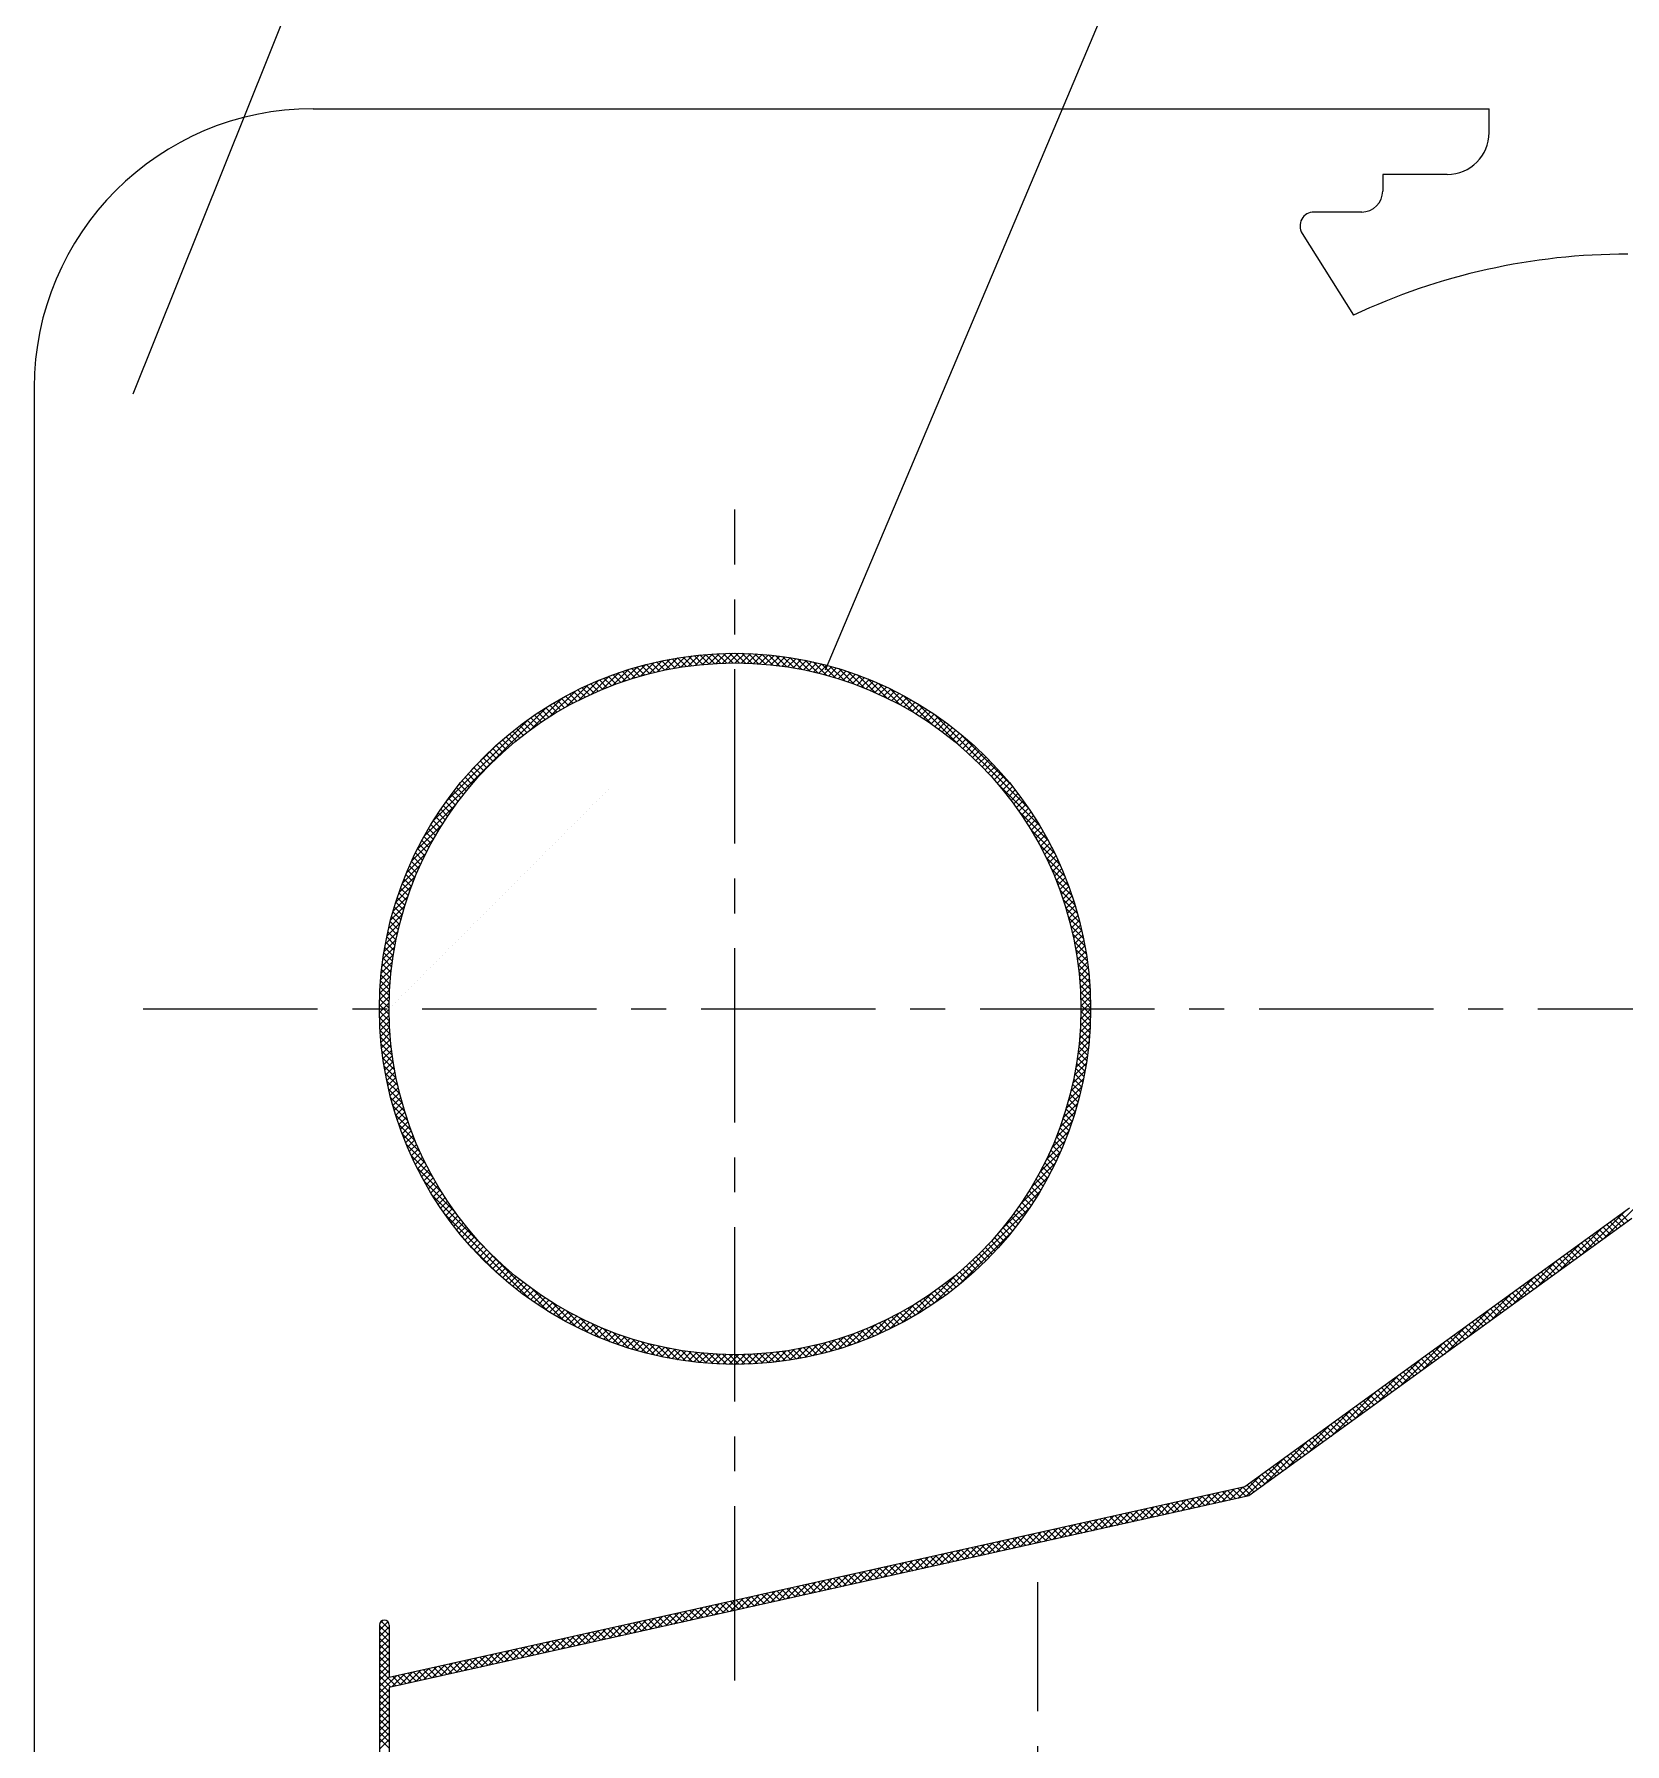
# Model space of a CAD drawing. Header units: millimetres. Extents: x -394 to 6212, y -2458 to 809.
# Drawn here: x 4066.87 to 4089.68, y -1833.62 to -1809.1 of the extents above; entities that cross this region are included whole.
import ezdxf

# ---------------------------------------------------------------- set-up
doc = ezdxf.new("R2010")
doc.units = ezdxf.units.MM
doc.linetypes.add('CENTERX2', pattern=[4, 2.5, -0.5, 0.5, -0.5])
for name, color, linetype, lineweight, true_color in [('1', 1, 'Continuous', 18, 0xff0000), ('2', 2, 'Continuous', 18, 0xffff00), ('3', 3, 'CENTERX2', 18, 0x00ff00)]:
    doc.layers.add(name, color=color, linetype=linetype, lineweight=lineweight, true_color=true_color)
pattern_1 = [(45, (3753.530184, -2359.735766), (-0.0449012806, 0.0449012806), []), (135, (3753.530184, -2359.735766), (-0.0449012806, -0.0449012806), [])]

msp = doc.modelspace()

# ---------------------------------------------------------------- hatches: boundary and pattern name
at = {"layer": '2'}
h = msp.add_hatch(dxfattribs=at)
h.set_pattern_fill('ANSI37', color=256, scale=0.02, style=0)
h.set_pattern_definition(pattern_1)
edge = h.paths.add_edge_path(flags=0)
edge.add_line((4076.92358, -1817.98052), (4076.92358, -1818.11891))
edge.add_arc((4076.92358, -1823.07831), 4.9594, 0, 90, ccw=False)
edge.add_line((4081.88298, -1823.07831), (4082.02137, -1823.07831))
edge.add_arc((4076.92358, -1823.07831), 5.09779, 0, 90)
edge = h.paths.add_edge_path(flags=0)
edge.add_arc((4076.92358, -1823.07831), 5.09779, 90, 180)
edge.add_line((4071.82578, -1823.07831), (4071.96417, -1823.07831))
edge.add_arc((4076.92358, -1823.07831), 4.9594, 90, 180, ccw=False)
edge.add_line((4076.92358, -1818.11891), (4076.92358, -1817.98052))
edge = h.paths.add_edge_path(flags=0)
edge.add_arc((4076.92358, -1823.07831), 5.09779, 0, 90)
edge.add_line((4076.92358, -1817.98052), (4076.92358, -1818.11891))
edge.add_arc((4076.92358, -1823.07831), 4.9594, 0, 90, ccw=False)
edge.add_arc((4076.92358, -1823.07831), 4.9594, 270, 360, ccw=False)
edge.add_line((4076.92358, -1828.03771), (4076.92358, -1828.1761))
edge.add_arc((4076.92358, -1823.07831), 5.09779, 270, 360)
edge = h.paths.add_edge_path(flags=0)
edge.add_arc((4076.92358, -1823.07831), 4.9594, 180, 270, ccw=False)
edge.add_arc((4076.92358, -1823.07831), 4.9594, 90, 180, ccw=False)
edge.add_line((4076.92358, -1818.11891), (4076.92358, -1817.98052))
edge.add_arc((4076.92358, -1823.07831), 5.09779, 90, 180)
edge.add_arc((4076.92358, -1823.07831), 5.09779, 180, 270)
edge.add_line((4076.92358, -1828.1761), (4076.92358, -1828.03771))
h = msp.add_hatch(dxfattribs=at)
h.set_pattern_fill('ANSI37', color=256, scale=0.02, style=0)
h.set_pattern_definition(pattern_1)
edge = h.paths.add_edge_path(flags=0)
edge.add_line((4076.92358, -1818.11891), (4076.92358, -1817.98052))
edge.add_arc((4076.92358, -1823.07831), 5.09779, 90, 180)
edge.add_line((4071.82578, -1823.07831), (4071.96417, -1823.07831))
edge.add_arc((4076.92358, -1823.07831), 4.9594, 90, 180, ccw=False)
edge = h.paths.add_edge_path(flags=0)
edge.add_line((4076.92358, -1817.98052), (4076.92358, -1818.11891))
edge.add_arc((4076.92358, -1823.07831), 4.9594, 0, 90, ccw=False)
edge.add_line((4081.88298, -1823.07831), (4082.02137, -1823.07831))
edge.add_arc((4076.92358, -1823.07831), 5.09779, 0, 90)

# ---------------------------------------------------------------- linework, layer by layer
at = {"layer": '1'}
for p, q in [((4070.8749, -1810.1727), (4087.73678, -1810.1727)), ((4087.73678, -1810.51589), (4087.73678, -1810.1727)), ((4087.13678, -1811.11589), (4086.21066, -1811.11589)), ((4086.21066, -1811.11589), (4086.21066, -1811.35404)), ((4085.91066, -1811.65404), (4085.2251, -1811.65404)), ((4085.05555, -1811.96011), (4085.79001, -1813.13419)), ((4066.8749, -1814.1727), (4066.8749, -1879.42347)), ((4076.92358, -1818.08533), (4076.92358, -1818.08533)), ((4089.74922, -1825.93816), (4084.23462, -1829.93433)), ((4089.7825, -1826.08495), (4084.29264, -1830.06319)), ((4084.23462, -1829.93433), (4071.96417, -1832.66623)), ((4084.29264, -1830.06319), (4071.96417, -1832.80801)), ((4071.82578, -1831.91353), (4071.82578, -1861.7109)), ((4071.96417, -1831.91353), (4071.96417, -1832.66623)), ((4071.96417, -1832.80801), (4071.96417, -1860.78816))]:
    msp.add_line(p, q, dxfattribs=at)
for radius in [5.09779, 4.9594]:
    msp.add_circle((4076.92358, -1823.07831), radius, dxfattribs=at)
for centre, radius, start, end in [((4070.8749, -1814.1727), 4, 90, 180), ((4087.13678, -1810.51589), 0.6, 270, 0), ((4085.91066, -1811.35404), 0.3, 270, 0), ((4085.2251, -1811.85404), 0.2, 90, 212.028677), ((4089.70916, -1821.47064), 9.21174, 89.910349, 115.179253), ((4071.89498, -1831.91353), 0.06919, 0, 180)]:
    msp.add_arc(centre, radius, start, end, dxfattribs=at)
at = {"layer": '2'}
for p, q in [((4068.29355, -1814.26201), (4075.206, -1797.03526)), ((4078.21945, -1818.21849), (4087.08919, -1797.21873)), ((4089.38346, -1826.37411), (4089.98388, -1825.7737)), ((4089.05732, -1826.61045), (4089.67801, -1825.98976)), ((4089.5237, -1826.27249), (4089.42461, -1826.17339)), ((4089.57577, -1826.23475), (4089.47668, -1826.13566)), ((4089.62784, -1826.19702), (4089.52875, -1826.09793)), ((4089.67991, -1826.15929), (4089.58082, -1826.06019)), ((4089.73198, -1826.12156), (4089.63289, -1826.02246)), ((4088.73118, -1826.84679), (4089.35187, -1826.2261)), ((4089.21128, -1826.49888), (4089.11219, -1826.39979)), ((4089.26335, -1826.46115), (4089.16426, -1826.36205)), ((4089.31542, -1826.42342), (4089.21633, -1826.32432)), ((4089.36749, -1826.38568), (4089.2684, -1826.28659)), ((4089.41956, -1826.34795), (4089.32047, -1826.24886)), ((4089.47163, -1826.31022), (4089.37254, -1826.21112)), ((4088.40503, -1827.08313), (4089.02572, -1826.46244)), ((4088.84679, -1826.76301), (4088.7477, -1826.66392)), ((4088.89886, -1826.72528), (4088.79977, -1826.62618)), ((4088.95093, -1826.68755), (4088.85184, -1826.58845)), ((4089.003, -1826.64981), (4088.90391, -1826.55072)), ((4089.05507, -1826.61208), (4088.95598, -1826.51299)), ((4089.10714, -1826.57435), (4089.00805, -1826.47525)), ((4089.15921, -1826.53662), (4089.06012, -1826.43752)), ((4088.07889, -1827.31947), (4088.69958, -1826.69878)), ((4088.53437, -1826.98941), (4088.43528, -1826.89031)), ((4088.58644, -1826.95167), (4088.48735, -1826.85258)), ((4088.63851, -1826.91394), (4088.53942, -1826.81485)), ((4088.69058, -1826.87621), (4088.59149, -1826.77711)), ((4088.74265, -1826.83848), (4088.64356, -1826.73938)), ((4088.79472, -1826.80074), (4088.69563, -1826.70165)), ((4087.75275, -1827.55581), (4088.37344, -1826.93512)), ((4088.16988, -1827.25354), (4088.07079, -1827.15444)), ((4088.22195, -1827.2158), (4088.12286, -1827.11671)), ((4088.27402, -1827.17807), (4088.17493, -1827.07897)), ((4088.32609, -1827.14034), (4088.227, -1827.04124)), ((4088.37816, -1827.1026), (4088.27907, -1827.00351)), ((4088.43023, -1827.06487), (4088.33114, -1826.96578)), ((4088.4823, -1827.02714), (4088.38321, -1826.92804)), ((4087.42661, -1827.79215), (4088.0473, -1827.17146)), ((4087.85746, -1827.47993), (4087.75837, -1827.38084)), ((4087.90953, -1827.4422), (4087.81044, -1827.3431)), ((4087.9616, -1827.40447), (4087.86251, -1827.30537)), ((4088.01367, -1827.36673), (4087.91458, -1827.26764)), ((4088.06574, -1827.329), (4087.96665, -1827.2299)), ((4088.11781, -1827.29127), (4088.01872, -1827.19217)), ((4086.77432, -1828.26483), (4087.39501, -1827.64414)), ((4087.10046, -1828.02849), (4087.72115, -1827.4078)), ((4087.49297, -1827.74406), (4087.39388, -1827.64496)), ((4087.54504, -1827.70633), (4087.44595, -1827.60723)), ((4087.59711, -1827.66859), (4087.49802, -1827.5695)), ((4087.64918, -1827.63086), (4087.55009, -1827.53177)), ((4087.70125, -1827.59313), (4087.60216, -1827.49403)), ((4087.75332, -1827.5554), (4087.65423, -1827.4563)), ((4087.80539, -1827.51766), (4087.7063, -1827.41857)), ((4086.44818, -1828.50117), (4087.06887, -1827.88048)), ((4087.18056, -1827.97045), (4087.08146, -1827.87136)), ((4087.23263, -1827.93272), (4087.13353, -1827.83363)), ((4087.2847, -1827.89499), (4087.1856, -1827.79589)), ((4087.33677, -1827.85726), (4087.23767, -1827.75816)), ((4087.38884, -1827.81952), (4087.28974, -1827.72043)), ((4087.4409, -1827.78179), (4087.34181, -1827.6827)), ((4086.12204, -1828.73751), (4086.74273, -1828.11682)), ((4086.81607, -1828.23458), (4086.71697, -1828.13549)), ((4086.86814, -1828.19685), (4086.76904, -1828.09775)), ((4086.92021, -1828.15912), (4086.82111, -1828.06002)), ((4086.97228, -1828.12139), (4086.87318, -1828.02229)), ((4087.02435, -1828.08365), (4086.92525, -1827.98456)), ((4087.07642, -1828.04592), (4086.97732, -1827.94682)), ((4087.12849, -1828.00819), (4087.02939, -1827.90909)), ((4085.79589, -1828.97385), (4086.41658, -1828.35316)), ((4086.50365, -1828.46098), (4086.40455, -1828.36188)), ((4086.55572, -1828.42325), (4086.45662, -1828.32415)), ((4086.60779, -1828.38551), (4086.50869, -1828.28642)), ((4086.65986, -1828.34778), (4086.56076, -1828.24869)), ((4086.71193, -1828.31005), (4086.61283, -1828.21095)), ((4086.764, -1828.27232), (4086.6649, -1828.17322)), ((4085.46975, -1829.21019), (4086.09044, -1828.5895)), ((4086.13916, -1828.72511), (4086.04006, -1828.62601)), ((4086.19123, -1828.68737), (4086.09213, -1828.58828)), ((4086.2433, -1828.64964), (4086.1442, -1828.55055)), ((4086.29537, -1828.61191), (4086.19627, -1828.51281)), ((4086.34744, -1828.57418), (4086.24834, -1828.47508)), ((4086.39951, -1828.53644), (4086.30041, -1828.43735)), ((4086.45158, -1828.49871), (4086.35248, -1828.39962)), ((4085.14361, -1829.44653), (4085.7643, -1828.82584)), ((4085.82674, -1828.9515), (4085.72764, -1828.85241)), ((4085.87881, -1828.91377), (4085.77971, -1828.81467)), ((4085.93088, -1828.87604), (4085.83178, -1828.77694)), ((4085.98295, -1828.8383), (4085.88385, -1828.73921)), ((4086.03502, -1828.80057), (4085.93592, -1828.70148)), ((4086.08709, -1828.76284), (4085.98799, -1828.66374)), ((4084.81747, -1829.68287), (4085.43816, -1829.06218)), ((4085.46225, -1829.21563), (4085.36315, -1829.11654)), ((4085.51432, -1829.1779), (4085.41522, -1829.0788)), ((4085.56639, -1829.14017), (4085.46729, -1829.04107)), ((4085.61846, -1829.10243), (4085.51936, -1829.00334)), ((4085.67053, -1829.0647), (4085.57143, -1828.9656)), ((4085.7226, -1829.02697), (4085.6235, -1828.92787)), ((4085.77467, -1828.98924), (4085.67557, -1828.89014)), ((4084.49132, -1829.91921), (4085.11201, -1829.29852)), ((4085.14983, -1829.44203), (4085.05073, -1829.34293)), ((4085.2019, -1829.40429), (4085.1028, -1829.3052)), ((4085.25397, -1829.36656), (4085.15487, -1829.26747)), ((4085.30604, -1829.32883), (4085.20694, -1829.22973)), ((4085.35811, -1829.2911), (4085.25901, -1829.192)), ((4085.41018, -1829.25336), (4085.31108, -1829.15427)), ((4084.24749, -1830.07324), (4084.78587, -1829.53486)), ((4084.78534, -1829.70615), (4084.68624, -1829.60706)), ((4084.83741, -1829.66842), (4084.73831, -1829.56933)), ((4084.88948, -1829.63069), (4084.79038, -1829.53159)), ((4084.94155, -1829.59296), (4084.84245, -1829.49386)), ((4084.99362, -1829.55522), (4084.89452, -1829.45613)), ((4085.04569, -1829.51749), (4084.94659, -1829.4184)), ((4085.09776, -1829.47976), (4084.99866, -1829.38066)), ((4084.13197, -1830.09896), (4084.45973, -1829.7712)), ((4084.47292, -1829.93255), (4084.37382, -1829.83345)), ((4084.52499, -1829.89482), (4084.42589, -1829.79572)), ((4084.57706, -1829.85709), (4084.47796, -1829.75799)), ((4084.62913, -1829.81935), (4084.53003, -1829.72026)), ((4084.6812, -1829.78162), (4084.5821, -1829.68252)), ((4084.73327, -1829.74389), (4084.63417, -1829.64479)), ((4083.32331, -1830.279), (4083.5057, -1830.09662)), ((4083.43884, -1830.25328), (4083.62122, -1830.0709)), ((4083.66554, -1830.20281), (4083.54958, -1830.08685)), ((4083.55436, -1830.22756), (4083.73674, -1830.04518)), ((4083.73899, -1830.18645), (4083.62303, -1830.07049)), ((4083.66988, -1830.20184), (4083.85227, -1830.01946)), ((4083.81244, -1830.1701), (4083.69648, -1830.05414)), ((4083.88589, -1830.15375), (4083.76993, -1830.03779)), ((4083.7854, -1830.17612), (4083.96779, -1829.99374)), ((4083.95934, -1830.13739), (4083.84338, -1830.02143)), ((4083.90093, -1830.1504), (4084.08331, -1829.96802)), ((4084.03279, -1830.12104), (4083.91683, -1830.00508)), ((4084.10624, -1830.10469), (4083.99028, -1829.98873)), ((4084.01645, -1830.12468), (4084.19883, -1829.9423)), ((4084.17969, -1830.08834), (4084.06373, -1829.97238)), ((4084.25314, -1830.07198), (4084.13718, -1829.95602)), ((4084.31671, -1830.04575), (4084.21063, -1829.93967)), ((4084.36878, -1830.00802), (4084.26968, -1829.90892)), ((4084.42085, -1829.97028), (4084.32175, -1829.87119)), ((4082.28361, -1830.51048), (4082.46599, -1830.3281)), ((4082.39913, -1830.48476), (4082.58152, -1830.30238)), ((4082.5638, -1830.4481), (4082.44784, -1830.33214)), ((4082.51465, -1830.45904), (4082.69704, -1830.27666)), ((4082.63725, -1830.43175), (4082.52129, -1830.31579)), ((4082.7107, -1830.41539), (4082.59474, -1830.29943)), ((4082.63018, -1830.43332), (4082.81256, -1830.25094)), ((4082.78415, -1830.39904), (4082.66819, -1830.28308)), ((4082.8576, -1830.38269), (4082.74164, -1830.26673)), ((4082.7457, -1830.4076), (4082.92808, -1830.22522)), ((4082.93105, -1830.36634), (4082.81509, -1830.25037)), ((4082.86122, -1830.38188), (4083.04361, -1830.1995)), ((4083.0045, -1830.34998), (4082.88854, -1830.23402)), ((4083.07795, -1830.33363), (4082.96199, -1830.21767)), ((4082.97675, -1830.35616), (4083.15913, -1830.17378)), ((4083.1514, -1830.31728), (4083.03543, -1830.20132)), ((4083.09227, -1830.33044), (4083.27465, -1830.14806)), ((4083.22484, -1830.30092), (4083.10888, -1830.18496)), ((4083.29829, -1830.28457), (4083.18233, -1830.16861)), ((4083.20779, -1830.30472), (4083.39017, -1830.12234)), ((4083.37174, -1830.26822), (4083.25578, -1830.15226)), ((4083.44519, -1830.25186), (4083.32923, -1830.1359)), ((4083.51864, -1830.23551), (4083.40268, -1830.11955)), ((4083.59209, -1830.21916), (4083.47613, -1830.1032)), ((4081.12838, -1830.76768), (4081.31077, -1830.5853)), ((4081.24391, -1830.74196), (4081.42629, -1830.55958)), ((4081.46205, -1830.69339), (4081.34609, -1830.57743)), ((4081.35943, -1830.71624), (4081.54181, -1830.53386)), ((4081.5355, -1830.67704), (4081.41954, -1830.56108)), ((4081.47495, -1830.69052), (4081.65733, -1830.50814)), ((4081.60895, -1830.66069), (4081.49299, -1830.54473)), ((4081.6824, -1830.64433), (4081.56644, -1830.52837)), ((4081.59047, -1830.6648), (4081.77286, -1830.48242)), ((4081.75585, -1830.62798), (4081.63989, -1830.51202)), ((4081.706, -1830.63908), (4081.88838, -1830.4567)), ((4081.8293, -1830.61163), (4081.71334, -1830.49567)), ((4081.90275, -1830.59528), (4081.78679, -1830.47932)), ((4081.82152, -1830.61336), (4082.0039, -1830.43098)), ((4081.9762, -1830.57892), (4081.86024, -1830.46296)), ((4082.04965, -1830.56257), (4081.93369, -1830.44661)), ((4081.93704, -1830.58764), (4082.11943, -1830.40526)), ((4082.1231, -1830.54622), (4082.00714, -1830.43026)), ((4082.05256, -1830.56192), (4082.23495, -1830.37954)), ((4082.19655, -1830.52986), (4082.08059, -1830.4139)), ((4082.27, -1830.51351), (4082.15404, -1830.39755)), ((4082.16809, -1830.5362), (4082.35047, -1830.35382)), ((4082.34345, -1830.49716), (4082.22749, -1830.3812)), ((4082.4169, -1830.48081), (4082.30094, -1830.36485)), ((4082.49035, -1830.46445), (4082.37439, -1830.34849)), ((4080.08868, -1830.99916), (4080.27106, -1830.81678)), ((4080.2042, -1830.97344), (4080.38659, -1830.79106)), ((4080.36031, -1830.93869), (4080.24435, -1830.82273)), ((4080.43376, -1830.92233), (4080.3178, -1830.80637)), ((4080.31972, -1830.94772), (4080.50211, -1830.76534)), ((4080.50721, -1830.90598), (4080.39125, -1830.79002)), ((4080.43525, -1830.922), (4080.61763, -1830.73962)), ((4080.58066, -1830.88963), (4080.4647, -1830.77367)), ((4080.65411, -1830.87328), (4080.53815, -1830.75731)), ((4080.55077, -1830.89628), (4080.73315, -1830.7139)), ((4080.72756, -1830.85692), (4080.6116, -1830.74096)), ((4080.66629, -1830.87056), (4080.84868, -1830.68818)), ((4080.80101, -1830.84057), (4080.68505, -1830.72461)), ((4080.87446, -1830.82422), (4080.7585, -1830.70826)), ((4080.78181, -1830.84484), (4080.9642, -1830.66246)), ((4080.94791, -1830.80786), (4080.83195, -1830.6919)), ((4080.89734, -1830.81912), (4081.07972, -1830.63674)), ((4081.02136, -1830.79151), (4080.90539, -1830.67555)), ((4081.0948, -1830.77516), (4080.97884, -1830.6592)), ((4081.01286, -1830.7934), (4081.19524, -1830.61102)), ((4081.16825, -1830.7588), (4081.05229, -1830.64284)), ((4081.2417, -1830.74245), (4081.12574, -1830.62649)), ((4081.31515, -1830.7261), (4081.19919, -1830.61014)), ((4081.3886, -1830.70975), (4081.27264, -1830.59379)), ((4078.93345, -1831.25636), (4079.11584, -1831.07398)), ((4079.04898, -1831.23064), (4079.23136, -1831.04826)), ((4079.25856, -1831.18398), (4079.1426, -1831.06802)), ((4079.1645, -1831.20492), (4079.34688, -1831.02254)), ((4079.33201, -1831.16763), (4079.21605, -1831.05167)), ((4079.28002, -1831.1792), (4079.4624, -1830.99682)), ((4079.40546, -1831.15127), (4079.2895, -1831.03531)), ((4079.47891, -1831.13492), (4079.36295, -1831.01896)), ((4079.39554, -1831.15348), (4079.57793, -1830.9711)), ((4079.55236, -1831.11857), (4079.4364, -1831.00261)), ((4079.62581, -1831.10222), (4079.50985, -1830.98626)), ((4079.51107, -1831.12776), (4079.69345, -1830.94538)), ((4079.69926, -1831.08586), (4079.5833, -1830.9699)), ((4079.62659, -1831.10204), (4079.80897, -1830.91966)), ((4079.77271, -1831.06951), (4079.65675, -1830.95355)), ((4079.84616, -1831.05316), (4079.7302, -1830.9372)), ((4079.74211, -1831.07632), (4079.9245, -1830.89394)), ((4079.91961, -1831.0368), (4079.80365, -1830.92084)), ((4079.85763, -1831.0506), (4080.04002, -1830.86822)), ((4079.99306, -1831.02045), (4079.8771, -1830.90449)), ((4080.06651, -1831.0041), (4079.95055, -1830.88814)), ((4079.97316, -1831.02488), (4080.15554, -1830.8425)), ((4080.13996, -1830.98775), (4080.024, -1830.87179)), ((4080.21341, -1830.97139), (4080.09745, -1830.85543)), ((4080.28686, -1830.95504), (4080.1709, -1830.83908)), ((4077.89375, -1831.48784), (4078.07613, -1831.30546)), ((4078.00927, -1831.46212), (4078.19166, -1831.27974)), ((4078.15682, -1831.42927), (4078.04086, -1831.31331)), ((4078.23027, -1831.41292), (4078.11431, -1831.29696)), ((4078.12479, -1831.4364), (4078.30718, -1831.25402)), ((4078.30372, -1831.39657), (4078.18776, -1831.28061)), ((4078.24032, -1831.41068), (4078.4227, -1831.2283)), ((4078.37717, -1831.38022), (4078.26121, -1831.26425)), ((4078.45062, -1831.36386), (4078.33466, -1831.2479)), ((4078.35584, -1831.38496), (4078.53822, -1831.20258)), ((4078.52407, -1831.34751), (4078.40811, -1831.23155)), ((4078.47136, -1831.35924), (4078.65375, -1831.17686)), ((4078.59752, -1831.33116), (4078.48156, -1831.2152)), ((4078.67097, -1831.3148), (4078.55501, -1831.19884)), ((4078.58688, -1831.33352), (4078.76927, -1831.15114)), ((4078.74442, -1831.29845), (4078.62846, -1831.18249)), ((4078.81787, -1831.2821), (4078.70191, -1831.16614)), ((4078.70241, -1831.3078), (4078.88479, -1831.12542)), ((4078.89132, -1831.26574), (4078.77535, -1831.14978)), ((4078.81793, -1831.28208), (4079.00031, -1831.0997)), ((4078.96476, -1831.24939), (4078.8488, -1831.13343)), ((4079.03821, -1831.23304), (4078.92225, -1831.11708)), ((4079.11166, -1831.21669), (4078.9957, -1831.10073)), ((4079.18511, -1831.20033), (4079.06915, -1831.08437)), ((4076.73852, -1831.74504), (4076.92091, -1831.56266)), ((4076.85405, -1831.71932), (4077.03643, -1831.53694)), ((4077.05507, -1831.67457), (4076.93911, -1831.55861)), ((4076.96957, -1831.6936), (4077.15195, -1831.51122)), ((4077.12852, -1831.65821), (4077.01256, -1831.54225)), ((4077.08509, -1831.66788), (4077.26747, -1831.4855)), ((4077.20197, -1831.64186), (4077.08601, -1831.5259)), ((4077.27542, -1831.62551), (4077.15946, -1831.50955)), ((4077.20061, -1831.64216), (4077.383, -1831.45978)), ((4077.34887, -1831.60916), (4077.23291, -1831.4932)), ((4077.42232, -1831.5928), (4077.30636, -1831.47684)), ((4077.31614, -1831.61644), (4077.49852, -1831.43406)), ((4077.49577, -1831.57645), (4077.37981, -1831.46049)), ((4077.43166, -1831.59072), (4077.61404, -1831.40834)), ((4077.56922, -1831.5601), (4077.45326, -1831.44414)), ((4077.64267, -1831.54374), (4077.52671, -1831.42778)), ((4077.54718, -1831.565), (4077.72957, -1831.38262)), ((4077.71612, -1831.52739), (4077.60016, -1831.41143)), ((4077.6627, -1831.53928), (4077.84509, -1831.3569)), ((4077.78957, -1831.51104), (4077.67361, -1831.39508)), ((4077.86302, -1831.49469), (4077.74706, -1831.37873)), ((4077.77823, -1831.51356), (4077.96061, -1831.33118)), ((4077.93647, -1831.47833), (4077.82051, -1831.36237)), ((4078.00992, -1831.46198), (4077.89396, -1831.34602)), ((4078.08337, -1831.44563), (4077.96741, -1831.32967)), ((4075.69882, -1831.97653), (4075.8812, -1831.79414)), ((4075.81434, -1831.95081), (4075.99673, -1831.76842)), ((4075.95333, -1831.91986), (4075.83737, -1831.8039)), ((4076.02678, -1831.90351), (4075.91082, -1831.78755)), ((4075.92986, -1831.92509), (4076.11225, -1831.7427)), ((4076.10023, -1831.88716), (4075.98427, -1831.77119)), ((4076.04539, -1831.89937), (4076.22777, -1831.71698)), ((4076.17368, -1831.8708), (4076.05772, -1831.75484)), ((4076.24713, -1831.85445), (4076.13117, -1831.73849)), ((4076.16091, -1831.87365), (4076.34329, -1831.69126)), ((4076.32058, -1831.8381), (4076.20462, -1831.72214)), ((4076.27643, -1831.84793), (4076.45882, -1831.66554)), ((4076.39403, -1831.82174), (4076.27807, -1831.70578)), ((4076.46748, -1831.80539), (4076.35152, -1831.68943)), ((4076.39195, -1831.82221), (4076.57434, -1831.63982)), ((4076.54093, -1831.78904), (4076.42497, -1831.67308)), ((4076.61438, -1831.77269), (4076.49842, -1831.65672)), ((4076.50748, -1831.79649), (4076.68986, -1831.6141)), ((4076.68783, -1831.75633), (4076.57187, -1831.64037)), ((4076.623, -1831.77076), (4076.80538, -1831.58838)), ((4076.76128, -1831.73998), (4076.64531, -1831.62402)), ((4076.83472, -1831.72363), (4076.71876, -1831.60767)), ((4076.90817, -1831.70727), (4076.79221, -1831.59131)), ((4076.98162, -1831.69092), (4076.86566, -1831.57496)), ((4071.82578, -1831.98805), (4071.9465, -1831.86734)), ((4071.96417, -1832.06162), (4071.82578, -1831.92323)), ((4071.82578, -1832.07785), (4071.96417, -1831.93946)), ((4071.96417, -1832.15143), (4071.82578, -1832.01304)), ((4071.82578, -1832.16766), (4071.96417, -1832.02927)), ((4071.82804, -1831.89599), (4071.87743, -1831.8466)), ((4071.96417, -1831.97182), (4071.85181, -1831.85946)), ((4074.54359, -1832.23373), (4074.72598, -1832.05134)), ((4074.65912, -1832.20801), (4074.8415, -1832.02562)), ((4074.85158, -1832.16515), (4074.73562, -1832.04919)), ((4074.77464, -1832.18229), (4074.95702, -1831.9999)), ((4074.92503, -1832.1488), (4074.80907, -1832.03284)), ((4074.99848, -1832.13245), (4074.88252, -1832.01649)), ((4074.89016, -1832.15657), (4075.07254, -1831.97418)), ((4075.07193, -1832.1161), (4074.95597, -1832.00014)), ((4075.00568, -1832.13085), (4075.18807, -1831.94846)), ((4075.14538, -1832.09974), (4075.02942, -1831.98378)), ((4075.21883, -1832.08339), (4075.10287, -1831.96743)), ((4075.12121, -1832.10513), (4075.30359, -1831.92274)), ((4075.29228, -1832.06704), (4075.17632, -1831.95108)), ((4075.23673, -1832.07941), (4075.41911, -1831.89702)), ((4075.36573, -1832.05068), (4075.24977, -1831.93472)), ((4075.43918, -1832.03433), (4075.32322, -1831.91837)), ((4075.35225, -1832.05369), (4075.53464, -1831.8713)), ((4075.51263, -1832.01798), (4075.39667, -1831.90202)), ((4075.46777, -1832.02797), (4075.65016, -1831.84558)), ((4075.58608, -1832.00163), (4075.47012, -1831.88567)), ((4075.65953, -1831.98527), (4075.54357, -1831.86931)), ((4075.5833, -1832.00225), (4075.76568, -1831.81986)), ((4075.73298, -1831.96892), (4075.61702, -1831.85296)), ((4075.80643, -1831.95257), (4075.69047, -1831.83661)), ((4075.87988, -1831.93621), (4075.76392, -1831.82025)), ((4071.96417, -1832.24123), (4071.82578, -1832.10284)), ((4071.82578, -1832.25746), (4071.96417, -1832.11907)), ((4071.96417, -1832.33103), (4071.82578, -1832.19264)), ((4071.82578, -1832.34726), (4071.96417, -1832.20887)), ((4071.96417, -1832.42083), (4071.82578, -1832.28244)), ((4071.82578, -1832.43706), (4071.96417, -1832.29867)), ((4073.50389, -1832.46521), (4073.68627, -1832.28282)), ((4073.61941, -1832.43949), (4073.8018, -1832.2571)), ((4073.74984, -1832.41045), (4073.63388, -1832.29449)), ((4073.82329, -1832.3941), (4073.70733, -1832.27814)), ((4073.73493, -1832.41377), (4073.91732, -1832.23138)), ((4073.89674, -1832.37774), (4073.78078, -1832.26178)), ((4073.85046, -1832.38805), (4074.03284, -1832.20566)), ((4073.97019, -1832.36139), (4073.85423, -1832.24543)), ((4074.04364, -1832.34504), (4073.92768, -1832.22908)), ((4073.96598, -1832.36233), (4074.14836, -1832.17994)), ((4074.11709, -1832.32868), (4074.00113, -1832.21272)), ((4074.19054, -1832.31233), (4074.07458, -1832.19637)), ((4074.0815, -1832.33661), (4074.26389, -1832.15422)), ((4074.26399, -1832.29598), (4074.14803, -1832.18002)), ((4074.19702, -1832.31089), (4074.37941, -1832.1285)), ((4074.33744, -1832.27963), (4074.22148, -1832.16366)), ((4074.41089, -1832.26327), (4074.29493, -1832.14731)), ((4074.31255, -1832.28517), (4074.49493, -1832.10278)), ((4074.48434, -1832.24692), (4074.36838, -1832.13096)), ((4074.42807, -1832.25945), (4074.61045, -1832.07706)), ((4074.55779, -1832.23057), (4074.44183, -1832.11461)), ((4074.63124, -1832.21421), (4074.51527, -1832.09825)), ((4074.70468, -1832.19786), (4074.58872, -1832.0819)), ((4074.77813, -1832.18151), (4074.66217, -1832.06555)), ((4071.96417, -1832.51064), (4071.82578, -1832.37225)), ((4071.82578, -1832.52687), (4071.96417, -1832.38848)), ((4071.96417, -1832.60044), (4071.82578, -1832.46205)), ((4071.82578, -1832.61667), (4071.96417, -1832.47828)), ((4072.34866, -1832.72241), (4072.53105, -1832.54002)), ((4072.46418, -1832.69669), (4072.64657, -1832.5143)), ((4072.64809, -1832.65574), (4072.53213, -1832.53978)), ((4072.57971, -1832.67097), (4072.76209, -1832.48858)), ((4072.72154, -1832.63939), (4072.60558, -1832.52343)), ((4072.79499, -1832.62304), (4072.67903, -1832.50708)), ((4072.69523, -1832.64525), (4072.87761, -1832.46286)), ((4072.86844, -1832.60668), (4072.75248, -1832.49072)), ((4072.81075, -1832.61953), (4072.99314, -1832.43714)), ((4072.94189, -1832.59033), (4072.82593, -1832.47437)), ((4073.01534, -1832.57398), (4072.89938, -1832.45802)), ((4072.92628, -1832.59381), (4073.10866, -1832.41142)), ((4073.08879, -1832.55762), (4072.97283, -1832.44166)), ((4073.0418, -1832.56809), (4073.22418, -1832.3857)), ((4073.16224, -1832.54127), (4073.04628, -1832.42531)), ((4073.23569, -1832.52492), (4073.11973, -1832.40896)), ((4073.15732, -1832.54237), (4073.3397, -1832.35998)), ((4073.30914, -1832.50857), (4073.19318, -1832.39261)), ((4073.38259, -1832.49221), (4073.26663, -1832.37625)), ((4073.27284, -1832.51665), (4073.45523, -1832.33426)), ((4073.45604, -1832.47586), (4073.34008, -1832.3599)), ((4073.38837, -1832.49093), (4073.57075, -1832.30854)), ((4073.52949, -1832.45951), (4073.41353, -1832.34355)), ((4073.60294, -1832.44315), (4073.48698, -1832.32719)), ((4073.67639, -1832.4268), (4073.56043, -1832.31084)), ((4072.0605, -1832.78657), (4071.82578, -1832.55185)), ((4071.82578, -1832.70647), (4071.96417, -1832.56808)), ((4071.98705, -1832.80292), (4071.82578, -1832.64165)), ((4071.82578, -1832.88608), (4072.06896, -1832.6429)), ((4071.82578, -1832.79627), (4071.96417, -1832.65788)), ((4071.96417, -1832.86985), (4071.82578, -1832.73146)), ((4072.00209, -1832.79957), (4072.18448, -1832.61718)), ((4072.13395, -1832.77021), (4072.01799, -1832.65425)), ((4072.2074, -1832.75386), (4072.09144, -1832.6379)), ((4072.11762, -1832.77385), (4072.3, -1832.59146)), ((4072.28085, -1832.73751), (4072.16489, -1832.62155)), ((4072.23314, -1832.74813), (4072.41552, -1832.56574)), ((4072.3543, -1832.72115), (4072.23834, -1832.60519)), ((4072.42775, -1832.7048), (4072.31179, -1832.58884)), ((4072.5012, -1832.68845), (4072.38523, -1832.57249)), ((4072.57464, -1832.67209), (4072.45868, -1832.55613)), ((4071.96417, -1832.95965), (4071.82578, -1832.82126)), ((4071.82578, -1832.97588), (4071.96417, -1832.83749)), ((4071.96417, -1833.04945), (4071.82578, -1832.91106)), ((4071.82578, -1833.06568), (4071.96417, -1832.92729)), ((4071.96417, -1833.13925), (4071.82578, -1833.00086)), ((4071.82578, -1833.15548), (4071.96417, -1833.01709)), ((4071.96417, -1833.22906), (4071.82578, -1833.09067)), ((4071.82578, -1833.24529), (4071.96417, -1833.1069)), ((4071.96417, -1833.31886), (4071.82578, -1833.18047)), ((4071.82578, -1833.33509), (4071.96417, -1833.1967)), ((4071.96417, -1833.40866), (4071.82578, -1833.27027)), ((4071.82578, -1833.42489), (4071.96417, -1833.2865)), ((4071.96417, -1833.49846), (4071.82578, -1833.36007)), ((4071.82578, -1833.51469), (4071.96417, -1833.37631)), ((4071.96417, -1833.58827), (4071.82578, -1833.44988)), ((4071.82578, -1833.6045), (4071.96417, -1833.46611)), ((4071.96417, -1833.67807), (4071.82578, -1833.53968)), ((4071.82578, -1833.6943), (4071.96417, -1833.55591))]:
    msp.add_line(p, q, dxfattribs=at)
at = {"layer": '3'}
for p, q in [((4076.92358, -1832.70966), (4076.92358, -1815.92037)), ((4068.4372, -1823.07831), (4112.30466, -1823.07831)), ((4081.26358, -1861.15015), (4081.26358, -1831.29977))]:
    msp.add_line(p, q, dxfattribs=at)

doc.saveas('drawing.dxf')
